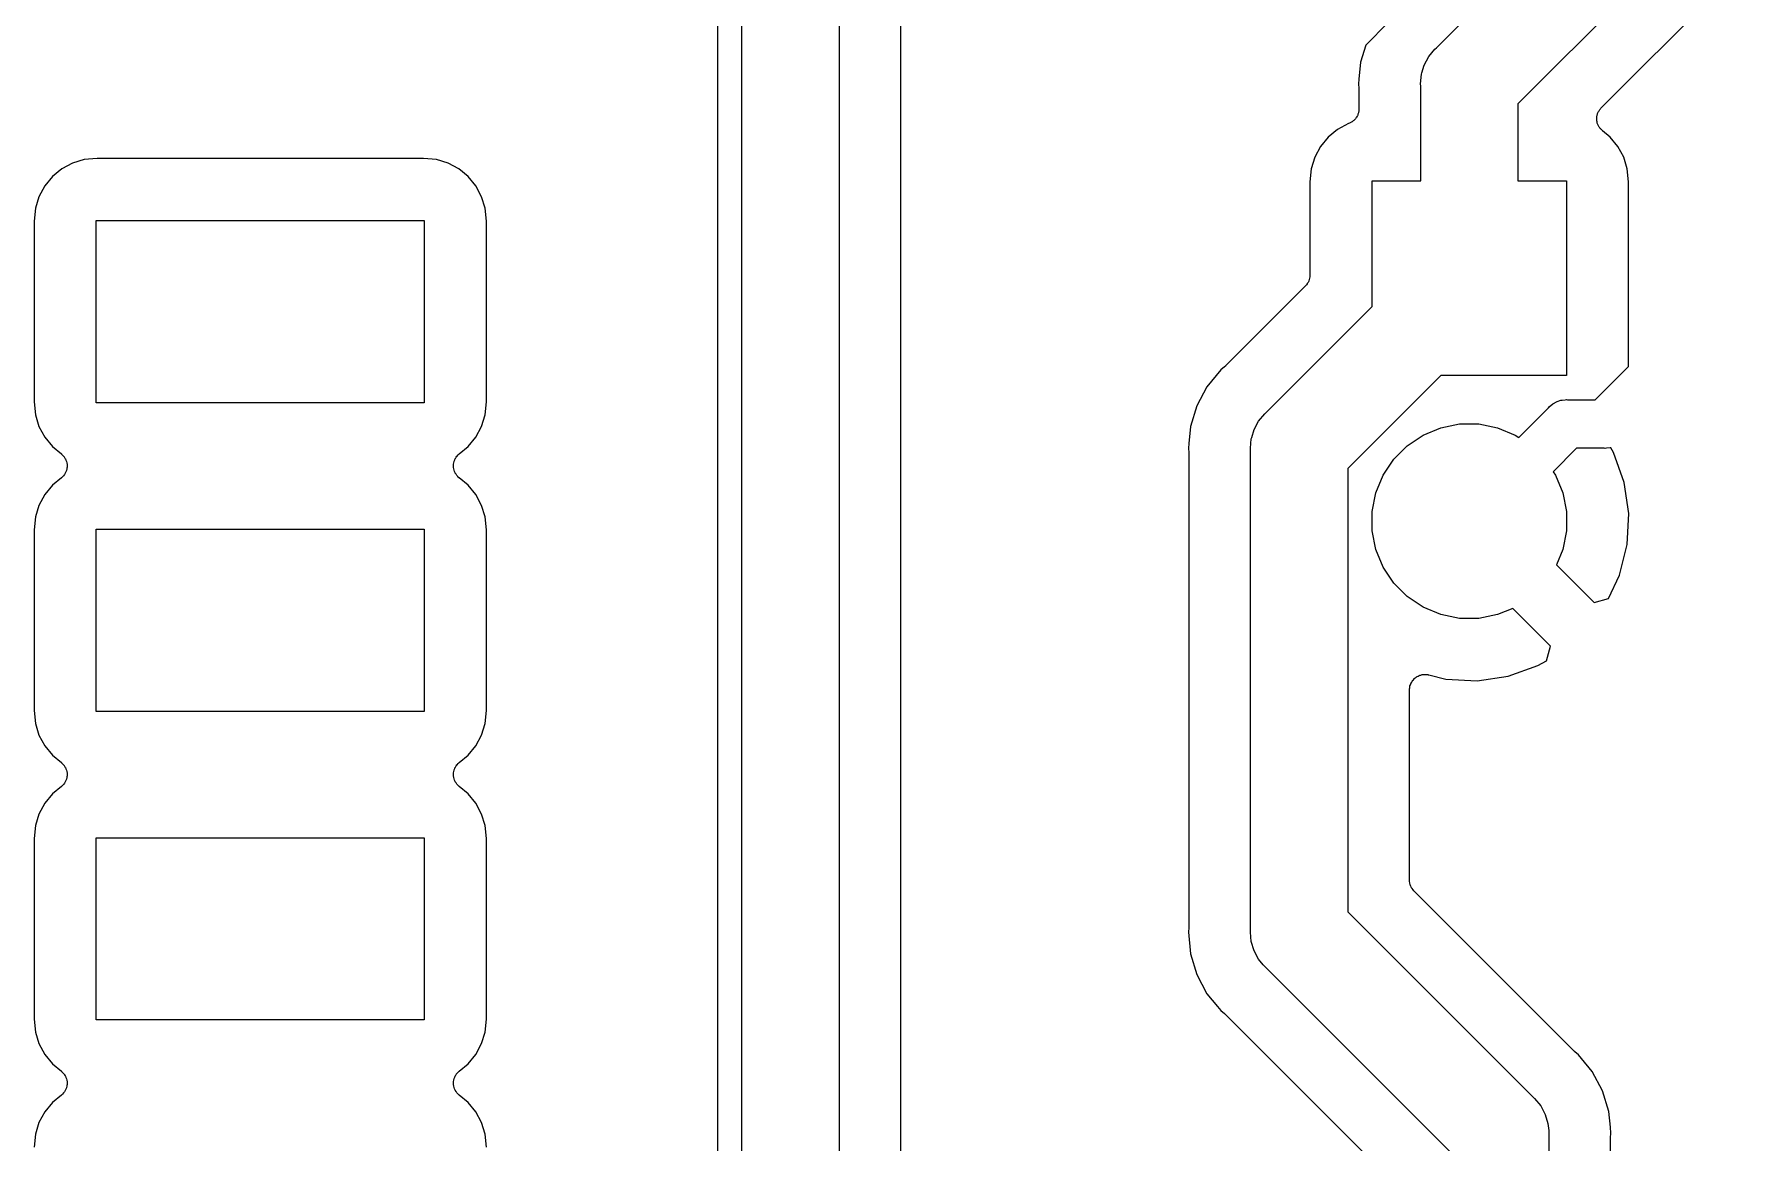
# Model space of a CAD drawing. Extents: x 77 to 164, y -183 to -59.
# Drawn here: x 94.36 to 108.43, y -108.72 to -99.59 of the extents above; entities that cross this region are included whole.
import ezdxf

# ---------------------------------------------------------------- set-up
doc = ezdxf.new("R2010")
doc.units = 0
doc.header["$MEASUREMENT"] = 0
doc.layers.add('BLACK', color=7, linetype='CONTINUOUS')

msp = doc.modelspace()

# ---------------------------------------------------------------- linework, layer by layer
at = {"layer": 'BLACK', "linetype": 'CONTINUOUS'}
for p, q in [((99.984, -84.5388), (99.984, -114.141)), ((100.184, -115.725), (100.184, -85.0956)), ((100.984, -85.2417), (100.984, -115.871)), ((101.492, -115.84), (101.492, -85.5047)), ((105.903, -99.7033), (107.426, -98.1803)), ((108.095, -98.6427), (106.572, -100.166)), ((107.259, -100.198), (108.432, -99.024)), ((105.505, -99.4967), (105.32, -99.6821)), ((105.32, -99.6821), (105.277, -99.822)), ((105.801, -99.8462), (105.838, -99.7767)), ((105.838, -99.7767), (105.888, -99.7158)), ((105.888, -99.7158), (105.903, -99.7033)), ((105.277, -99.822), (105.263, -99.9616)), ((105.778, -99.9216), (105.781, -99.91)), ((105.781, -99.91), (105.801, -99.8462)), ((105.263, -99.9616), (105.26, -100)), ((105.26, -100), (105.263, -100.038)), ((105.263, -99.9616), (105.263, -99.9616)), ((105.263, -100.038), (105.264, -100.04)), ((105.264, -100.04), (105.263, -100.046)), ((105.263, -100.046), (105.264, -100.051)), ((105.264, -100.051), (105.264, -100.208)), ((105.77, -100), (105.778, -99.9216)), ((105.772, -100.02), (105.77, -100)), ((105.772, -100.8), (105.772, -100.02)), ((106.572, -100.166), (106.572, -100.8)), ((107.255, -100.202), (107.259, -100.198)), ((105.179, -100.327), (105.088, -100.376)), ((105.185, -100.325), (105.179, -100.327)), ((105.191, -100.322), (105.185, -100.325)), ((105.197, -100.32), (105.191, -100.322)), ((105.201, -100.317), (105.197, -100.32)), ((105.207, -100.314), (105.201, -100.317)), ((105.212, -100.31), (105.207, -100.314)), ((105.217, -100.306), (105.212, -100.31)), ((105.221, -100.302), (105.217, -100.306)), ((105.226, -100.298), (105.221, -100.302)), ((105.23, -100.293), (105.226, -100.298)), ((105.235, -100.289), (105.23, -100.293)), ((105.238, -100.284), (105.235, -100.289)), ((105.242, -100.279), (105.238, -100.284)), ((105.245, -100.274), (105.242, -100.279)), ((105.249, -100.268), (105.245, -100.274)), ((105.251, -100.263), (105.249, -100.268)), ((105.254, -100.258), (105.251, -100.263)), ((105.256, -100.251), (105.254, -100.258)), ((105.258, -100.245), (105.256, -100.251)), ((105.26, -100.24), (105.258, -100.245)), ((105.261, -100.234), (105.26, -100.24)), ((105.262, -100.227), (105.261, -100.234)), ((105.263, -100.221), (105.262, -100.227)), ((105.264, -100.209), (105.263, -100.215)), ((105.263, -100.215), (105.263, -100.221)), ((105.264, -100.208), (105.264, -100.209)), ((107.221, -100.287), (107.222, -100.28)), ((107.222, -100.293), (107.221, -100.287)), ((107.222, -100.274), (107.223, -100.268)), ((107.222, -100.28), (107.222, -100.274)), ((107.222, -100.299), (107.222, -100.293)), ((107.223, -100.305), (107.222, -100.299)), ((107.223, -100.268), (107.224, -100.262)), ((107.224, -100.312), (107.223, -100.305)), ((107.224, -100.262), (107.226, -100.256)), ((107.225, -100.317), (107.224, -100.312)), ((107.226, -100.323), (107.225, -100.317)), ((107.226, -100.256), (107.227, -100.249)), ((107.229, -100.329), (107.226, -100.323)), ((107.227, -100.249), (107.229, -100.244)), ((107.229, -100.244), (107.231, -100.239)), ((107.231, -100.335), (107.229, -100.329)), ((107.231, -100.239), (107.234, -100.233)), ((107.233, -100.34), (107.231, -100.335)), ((107.236, -100.346), (107.233, -100.34)), ((107.234, -100.233), (107.237, -100.227)), ((107.237, -100.227), (107.24, -100.222)), ((107.24, -100.222), (107.243, -100.217)), ((107.243, -100.217), (107.247, -100.212)), ((107.247, -100.212), (107.251, -100.206)), ((107.251, -100.206), (107.255, -100.202)), ((105.011, -100.439), (104.948, -100.516)), ((105.088, -100.376), (105.011, -100.439)), ((107.239, -100.351), (107.236, -100.346)), ((107.242, -100.357), (107.239, -100.351)), ((107.246, -100.362), (107.242, -100.357)), ((107.249, -100.367), (107.246, -100.362)), ((107.254, -100.371), (107.249, -100.367)), ((107.258, -100.377), (107.254, -100.371)), ((107.262, -100.38), (107.258, -100.377)), ((107.266, -100.384), (107.262, -100.38)), ((107.268, -100.386), (107.266, -100.384)), ((107.333, -100.439), (107.268, -100.386)), ((107.396, -100.516), (107.333, -100.439)), ((94.8762, -100.614), (94.7704, -100.624)), ((97.5638, -100.614), (94.8762, -100.614)), ((97.6696, -100.624), (97.5638, -100.614)), ((104.9, -100.605), (104.871, -100.7)), ((104.948, -100.516), (104.9, -100.605)), ((107.444, -100.605), (107.396, -100.516)), ((107.473, -100.7), (107.444, -100.605)), ((94.5864, -100.701), (94.5091, -100.764)), ((94.6747, -100.653), (94.5864, -100.701)), ((94.7704, -100.624), (94.6747, -100.653)), ((97.7653, -100.653), (97.6696, -100.624)), ((97.8536, -100.701), (97.7653, -100.653)), ((97.9309, -100.764), (97.8536, -100.701)), ((104.871, -100.7), (104.861, -100.806)), ((107.483, -100.806), (107.473, -100.7)), ((94.4456, -100.841), (94.3984, -100.93)), ((94.5091, -100.764), (94.4456, -100.841)), ((97.9944, -100.841), (97.9309, -100.764)), ((98.0416, -100.93), (97.9944, -100.841)), ((104.861, -100.806), (104.861, -101.574)), ((105.372, -101.834), (105.372, -100.8)), ((105.372, -100.8), (105.772, -100.8)), ((106.572, -100.8), (106.972, -100.8)), ((106.972, -100.8), (106.972, -102.4)), ((107.483, -102.326), (107.483, -100.806)), ((94.3694, -101.025), (94.3589, -101.131)), ((94.3984, -100.93), (94.3694, -101.025)), ((98.0707, -101.025), (98.0416, -100.93)), ((98.0811, -101.131), (98.0707, -101.025)), ((94.3589, -101.131), (94.3589, -102.619)), ((94.87, -102.625), (94.87, -101.125)), ((94.87, -101.125), (97.57, -101.125)), ((97.57, -101.125), (97.57, -102.625)), ((98.0811, -102.619), (98.0811, -101.131)), ((104.858, -101.601), (104.855, -101.612)), ((104.86, -101.588), (104.858, -101.599)), ((104.858, -101.599), (104.858, -101.6)), ((104.858, -101.6), (104.858, -101.601)), ((104.861, -101.576), (104.86, -101.588)), ((104.861, -101.574), (104.861, -101.575)), ((104.861, -101.575), (104.861, -101.575)), ((104.861, -101.575), (104.861, -101.575)), ((104.861, -101.575), (104.861, -101.576)), ((104.824, -101.664), (104.166, -102.322)), ((104.831, -101.655), (104.824, -101.664)), ((104.839, -101.646), (104.831, -101.655)), ((104.845, -101.635), (104.839, -101.645)), ((104.839, -101.645), (104.839, -101.646)), ((104.839, -101.646), (104.839, -101.646)), ((104.851, -101.624), (104.845, -101.635)), ((104.855, -101.612), (104.851, -101.623)), ((104.851, -101.623), (104.851, -101.624)), ((104.851, -101.624), (104.851, -101.624)), ((104.503, -102.703), (105.372, -101.834)), ((104.127, -102.355), (104.013, -102.493)), ((104.157, -102.33), (104.127, -102.355)), ((104.16, -102.327), (104.157, -102.33)), ((104.165, -102.323), (104.16, -102.327)), ((104.166, -102.322), (104.165, -102.323)), ((105.938, -102.4), (105.172, -103.166)), ((106.972, -102.4), (105.938, -102.4)), ((107.209, -102.6), (107.483, -102.326)), ((104.013, -102.493), (103.929, -102.651)), ((94.3589, -102.619), (94.3694, -102.725)), ((94.3694, -102.725), (94.3984, -102.82)), ((97.57, -102.625), (94.87, -102.625)), ((98.0416, -102.82), (98.0707, -102.725)), ((98.0707, -102.725), (98.0811, -102.619)), ((103.929, -102.651), (103.877, -102.822)), ((104.438, -102.777), (104.488, -102.716)), ((104.488, -102.716), (104.503, -102.703)), ((106.579, -102.91), (106.824, -102.666)), ((106.824, -102.666), (106.83, -102.658)), ((106.83, -102.658), (106.86, -102.633)), ((106.86, -102.633), (106.895, -102.614)), ((106.895, -102.614), (106.926, -102.605)), ((106.926, -102.605), (106.933, -102.603)), ((106.933, -102.603), (106.937, -102.603)), ((106.937, -102.603), (106.962, -102.6)), ((106.962, -102.6), (106.972, -102.599)), ((106.962, -102.6), (106.962, -102.6)), ((106.972, -102.599), (106.982, -102.6)), ((106.982, -102.6), (107.209, -102.6)), ((94.3984, -102.82), (94.4456, -102.909)), ((97.9944, -102.909), (98.0416, -102.82)), ((103.877, -102.822), (103.863, -102.962)), ((104.381, -102.911), (104.401, -102.846)), ((104.401, -102.846), (104.438, -102.777)), ((105.793, -102.891), (105.939, -102.831)), ((105.939, -102.831), (106.093, -102.8)), ((106.093, -102.8), (106.251, -102.8)), ((106.251, -102.8), (106.405, -102.831)), ((106.405, -102.831), (106.551, -102.891)), ((94.4456, -102.909), (94.5091, -102.986)), ((94.5091, -102.986), (94.5832, -103.047)), ((97.8568, -103.047), (97.9309, -102.986)), ((97.9309, -102.986), (97.9944, -102.909)), ((103.863, -102.962), (103.86, -103)), ((103.86, -103), (103.863, -103.038)), ((103.863, -102.962), (103.863, -102.962)), ((104.37, -103), (104.378, -102.922)), ((104.372, -103.02), (104.37, -103)), ((104.378, -102.922), (104.381, -102.911)), ((105.551, -103.09), (105.662, -102.979)), ((105.662, -102.979), (105.793, -102.891)), ((106.551, -102.891), (106.579, -102.91)), ((107.055, -103), (106.862, -103.193)), ((107.282, -103), (107.055, -103)), ((107.292, -103.001), (107.282, -103)), ((107.302, -103), (107.292, -103.001)), ((107.331, -102.997), (107.302, -103)), ((107.302, -103), (107.302, -103)), ((107.338, -102.995), (107.331, -102.997)), ((107.359, -103.035), (107.338, -102.995)), ((94.5832, -103.047), (94.584, -103.047)), ((94.584, -103.047), (94.584, -103.047)), ((94.584, -103.047), (94.584, -103.047)), ((94.584, -103.047), (94.5846, -103.048)), ((94.5846, -103.048), (94.593, -103.057)), ((94.593, -103.057), (94.6014, -103.065)), ((94.6014, -103.065), (94.6016, -103.065)), ((94.6016, -103.065), (94.6019, -103.066)), ((94.6019, -103.066), (94.6084, -103.076)), ((94.6084, -103.076), (94.615, -103.086)), ((94.615, -103.086), (94.6152, -103.086)), ((94.6152, -103.086), (94.6154, -103.087)), ((94.6154, -103.087), (94.6198, -103.098)), ((94.6198, -103.098), (94.6244, -103.109)), ((94.6244, -103.109), (94.6245, -103.109)), ((94.6245, -103.109), (94.6246, -103.11)), ((94.6246, -103.11), (94.6268, -103.121)), ((94.6268, -103.121), (94.6291, -103.133)), ((94.6291, -103.146), (94.629, -103.158)), ((94.6291, -103.133), (94.6291, -103.133)), ((94.6291, -103.133), (94.6292, -103.134)), ((94.6292, -103.134), (94.6291, -103.146)), ((97.8108, -103.156), (97.8109, -103.144)), ((97.8109, -103.144), (97.811, -103.132)), ((97.811, -103.132), (97.8111, -103.132)), ((97.8111, -103.131), (97.8135, -103.12)), ((97.8111, -103.132), (97.8111, -103.131)), ((97.8135, -103.12), (97.8159, -103.108)), ((97.8159, -103.108), (97.8161, -103.107)), ((97.8161, -103.107), (97.8208, -103.096)), ((97.8161, -103.107), (97.8161, -103.107)), ((97.8208, -103.096), (97.8254, -103.085)), ((97.8254, -103.085), (97.8257, -103.085)), ((97.8257, -103.085), (97.8258, -103.084)), ((97.8258, -103.084), (97.8325, -103.074)), ((97.8325, -103.074), (97.8392, -103.064)), ((97.8392, -103.064), (97.8395, -103.064)), ((97.8395, -103.064), (97.8397, -103.064)), ((97.8397, -103.064), (97.8482, -103.055)), ((97.8482, -103.055), (97.8568, -103.047)), ((103.863, -103.038), (103.864, -103.04)), ((103.864, -103.04), (103.863, -103.046)), ((103.863, -103.046), (103.864, -103.051)), ((103.864, -103.051), (103.864, -106.931)), ((104.372, -106.962), (104.372, -103.02)), ((105.463, -103.221), (105.551, -103.09)), ((107.447, -103.281), (107.359, -103.035)), ((94.5832, -103.243), (94.5091, -103.304)), ((94.5917, -103.235), (94.5832, -103.243)), ((94.6003, -103.226), (94.5917, -103.235)), ((94.6005, -103.226), (94.6003, -103.226)), ((94.6008, -103.226), (94.6005, -103.226)), ((94.6075, -103.216), (94.6008, -103.226)), ((94.6142, -103.206), (94.6075, -103.216)), ((94.6144, -103.205), (94.6142, -103.206)), ((94.6146, -103.205), (94.6144, -103.205)), ((94.6192, -103.194), (94.6146, -103.205)), ((94.6239, -103.183), (94.6192, -103.194)), ((94.624, -103.183), (94.6239, -103.183)), ((94.6241, -103.182), (94.624, -103.183)), ((94.6265, -103.17), (94.6241, -103.182)), ((94.6289, -103.159), (94.6265, -103.17)), ((94.629, -103.158), (94.6289, -103.158)), ((94.6289, -103.158), (94.6289, -103.159)), ((97.8109, -103.157), (97.8108, -103.156)), ((97.8132, -103.169), (97.8109, -103.157)), ((97.8109, -103.157), (97.8109, -103.157)), ((97.8154, -103.18), (97.8132, -103.169)), ((97.8155, -103.181), (97.8154, -103.18)), ((97.8156, -103.181), (97.8155, -103.181)), ((97.8201, -103.192), (97.8156, -103.181)), ((97.8246, -103.203), (97.8201, -103.192)), ((97.8248, -103.204), (97.8246, -103.203)), ((97.825, -103.204), (97.8248, -103.204)), ((97.8316, -103.214), (97.825, -103.204)), ((97.8381, -103.224), (97.8316, -103.214)), ((97.8384, -103.225), (97.8381, -103.224)), ((97.8386, -103.225), (97.8384, -103.225)), ((97.847, -103.233), (97.8386, -103.225)), ((97.8554, -103.242), (97.847, -103.233)), ((97.856, -103.243), (97.8554, -103.242)), ((97.8568, -103.243), (97.856, -103.243)), ((97.856, -103.243), (97.856, -103.243)), ((97.856, -103.243), (97.856, -103.243)), ((97.9309, -103.304), (97.8568, -103.243)), ((105.172, -103.166), (105.172, -106.816)), ((105.403, -103.367), (105.463, -103.221)), ((106.862, -103.193), (106.881, -103.221)), ((106.881, -103.221), (106.941, -103.367)), ((107.485, -103.536), (107.447, -103.281)), ((94.4456, -103.381), (94.3984, -103.47)), ((94.5091, -103.304), (94.4456, -103.381)), ((97.9944, -103.381), (97.9309, -103.304)), ((98.0416, -103.47), (97.9944, -103.381)), ((105.372, -103.521), (105.403, -103.367)), ((106.941, -103.367), (106.972, -103.521)), ((94.3694, -103.565), (94.3589, -103.671)), ((94.3984, -103.47), (94.3694, -103.565)), ((98.0707, -103.565), (98.0416, -103.47)), ((98.0811, -103.671), (98.0707, -103.565)), ((105.372, -103.679), (105.372, -103.521)), ((106.972, -103.521), (106.972, -103.679)), ((107.472, -103.793), (107.485, -103.536)), ((94.3589, -103.671), (94.3589, -105.159)), ((94.87, -105.165), (94.87, -103.665)), ((94.87, -103.665), (97.57, -103.665)), ((97.57, -103.665), (97.57, -105.165)), ((98.0811, -105.159), (98.0811, -103.671)), ((105.403, -103.833), (105.372, -103.679)), ((106.972, -103.679), (106.941, -103.833)), ((105.463, -103.979), (105.403, -103.833)), ((106.941, -103.833), (106.89, -103.958)), ((107.409, -104.043), (107.472, -103.793)), ((105.551, -104.11), (105.463, -103.979)), ((106.89, -103.958), (107.201, -104.27)), ((105.662, -104.221), (105.551, -104.11)), ((107.318, -104.236), (107.409, -104.043)), ((105.793, -104.309), (105.662, -104.221)), ((107.201, -104.27), (107.318, -104.236)), ((105.939, -104.369), (105.793, -104.309)), ((106.093, -104.4), (105.939, -104.369)), ((106.251, -104.4), (106.093, -104.4)), ((106.405, -104.369), (106.251, -104.4)), ((106.53, -104.318), (106.405, -104.369)), ((106.842, -104.629), (106.53, -104.318)), ((106.807, -104.75), (106.842, -104.629)), ((106.491, -104.875), (106.737, -104.787)), ((106.737, -104.787), (106.807, -104.75)), ((105.68, -104.981), (105.682, -104.971)), ((105.68, -104.983), (105.68, -104.981)), ((105.68, -104.986), (105.68, -104.983)), ((105.682, -104.971), (105.683, -104.961)), ((105.683, -104.961), (105.684, -104.959)), ((105.684, -104.956), (105.687, -104.947)), ((105.684, -104.959), (105.684, -104.956)), ((105.687, -104.947), (105.69, -104.938)), ((105.69, -104.938), (105.692, -104.935)), ((105.692, -104.935), (105.693, -104.933)), ((105.693, -104.933), (105.698, -104.925)), ((105.698, -104.925), (105.702, -104.916)), ((105.702, -104.916), (105.704, -104.914)), ((105.704, -104.914), (105.705, -104.912)), ((105.705, -104.912), (105.712, -104.905)), ((105.712, -104.905), (105.718, -104.897)), ((105.718, -104.897), (105.72, -104.895)), ((105.72, -104.895), (105.722, -104.893)), ((105.722, -104.893), (105.73, -104.888)), ((105.73, -104.888), (105.737, -104.882)), ((105.737, -104.882), (105.74, -104.88)), ((105.74, -104.88), (105.742, -104.879)), ((105.742, -104.879), (105.751, -104.875)), ((105.751, -104.875), (105.759, -104.87)), ((105.759, -104.87), (105.762, -104.869)), ((105.762, -104.869), (105.765, -104.868)), ((105.765, -104.868), (105.774, -104.866)), ((105.774, -104.866), (105.783, -104.863)), ((105.783, -104.863), (105.786, -104.863)), ((105.786, -104.863), (105.789, -104.862)), ((105.789, -104.862), (105.798, -104.862)), ((105.798, -104.862), (105.808, -104.861)), ((105.808, -104.861), (105.811, -104.861)), ((105.811, -104.861), (105.813, -104.861)), ((105.813, -104.861), (105.823, -104.862)), ((105.823, -104.862), (105.833, -104.863)), ((105.833, -104.863), (105.835, -104.864)), ((105.835, -104.864), (105.838, -104.865)), ((105.838, -104.865), (105.979, -104.9)), ((105.979, -104.9), (106.236, -104.913)), ((106.236, -104.913), (106.491, -104.875)), ((105.68, -104.988), (105.68, -104.986)), ((105.68, -106.553), (105.68, -104.988)), ((94.3589, -105.159), (94.3694, -105.265)), ((94.3694, -105.265), (94.3984, -105.36)), ((97.57, -105.165), (94.87, -105.165)), ((98.0416, -105.36), (98.0707, -105.265)), ((98.0707, -105.265), (98.0811, -105.159)), ((94.3984, -105.36), (94.4456, -105.449)), ((97.9944, -105.449), (98.0416, -105.36)), ((94.4456, -105.449), (94.5091, -105.526)), ((94.5091, -105.526), (94.5832, -105.587)), ((97.8568, -105.587), (97.9309, -105.526)), ((97.9309, -105.526), (97.9944, -105.449)), ((94.5832, -105.587), (94.584, -105.587)), ((94.584, -105.587), (94.584, -105.587)), ((94.584, -105.587), (94.584, -105.587)), ((94.584, -105.587), (94.5846, -105.588)), ((94.5846, -105.588), (94.593, -105.597)), ((94.593, -105.597), (94.6014, -105.605)), ((94.6014, -105.605), (94.6016, -105.605)), ((94.6016, -105.605), (94.6019, -105.606)), ((94.6019, -105.606), (94.6084, -105.616)), ((94.6084, -105.616), (94.615, -105.626)), ((94.615, -105.626), (94.6152, -105.626)), ((94.6152, -105.626), (94.6154, -105.627)), ((94.6154, -105.627), (94.6198, -105.638)), ((94.6198, -105.638), (94.6244, -105.649)), ((94.6244, -105.649), (94.6245, -105.649)), ((94.6245, -105.649), (94.6246, -105.65)), ((94.6246, -105.65), (94.6268, -105.661)), ((94.6268, -105.661), (94.6291, -105.673)), ((94.6291, -105.686), (94.629, -105.698)), ((94.6291, -105.673), (94.6291, -105.673)), ((94.6291, -105.673), (94.6292, -105.674)), ((94.6292, -105.674), (94.6291, -105.686)), ((97.8108, -105.696), (97.8109, -105.684)), ((97.8109, -105.684), (97.811, -105.672)), ((97.811, -105.672), (97.8111, -105.672)), ((97.8111, -105.671), (97.8135, -105.66)), ((97.8111, -105.672), (97.8111, -105.671)), ((97.8135, -105.66), (97.8159, -105.648)), ((97.8159, -105.648), (97.8161, -105.647)), ((97.8161, -105.647), (97.8208, -105.636)), ((97.8161, -105.647), (97.8161, -105.647)), ((97.8208, -105.636), (97.8254, -105.625)), ((97.8254, -105.625), (97.8257, -105.625)), ((97.8257, -105.625), (97.8258, -105.624)), ((97.8258, -105.624), (97.8325, -105.614)), ((97.8325, -105.614), (97.8392, -105.604)), ((97.8392, -105.604), (97.8395, -105.604)), ((97.8395, -105.604), (97.8397, -105.604)), ((97.8397, -105.604), (97.8482, -105.595)), ((97.8482, -105.595), (97.8568, -105.587)), ((94.5832, -105.783), (94.5091, -105.844)), ((94.5917, -105.775), (94.5832, -105.783)), ((94.6003, -105.766), (94.5917, -105.775)), ((94.6005, -105.766), (94.6003, -105.766)), ((94.6008, -105.766), (94.6005, -105.766)), ((94.6075, -105.756), (94.6008, -105.766)), ((94.6142, -105.746), (94.6075, -105.756)), ((94.6144, -105.745), (94.6142, -105.746)), ((94.6146, -105.745), (94.6144, -105.745)), ((94.6192, -105.734), (94.6146, -105.745)), ((94.6239, -105.723), (94.6192, -105.734)), ((94.624, -105.723), (94.6239, -105.723)), ((94.6241, -105.722), (94.624, -105.723)), ((94.6265, -105.71), (94.6241, -105.722)), ((94.6289, -105.699), (94.6265, -105.71)), ((94.629, -105.698), (94.6289, -105.698)), ((94.6289, -105.698), (94.6289, -105.699)), ((97.8109, -105.697), (97.8108, -105.696)), ((97.8132, -105.709), (97.8109, -105.697)), ((97.8109, -105.697), (97.8109, -105.697)), ((97.8154, -105.72), (97.8132, -105.709)), ((97.8155, -105.721), (97.8154, -105.72)), ((97.8156, -105.721), (97.8155, -105.721)), ((97.8201, -105.732), (97.8156, -105.721)), ((97.8246, -105.743), (97.8201, -105.732)), ((97.8248, -105.744), (97.8246, -105.743)), ((97.825, -105.744), (97.8248, -105.744)), ((97.8316, -105.754), (97.825, -105.744)), ((97.8381, -105.764), (97.8316, -105.754)), ((97.8384, -105.765), (97.8381, -105.764)), ((97.8386, -105.765), (97.8384, -105.765)), ((97.847, -105.773), (97.8386, -105.765)), ((97.8554, -105.782), (97.847, -105.773)), ((97.856, -105.783), (97.8554, -105.782)), ((97.8568, -105.783), (97.856, -105.783)), ((97.856, -105.783), (97.856, -105.783)), ((97.856, -105.783), (97.856, -105.783)), ((97.9309, -105.844), (97.8568, -105.783)), ((94.4456, -105.921), (94.3984, -106.01)), ((94.5091, -105.844), (94.4456, -105.921)), ((97.9944, -105.921), (97.9309, -105.844)), ((98.0416, -106.01), (97.9944, -105.921)), ((94.3694, -106.105), (94.3589, -106.211)), ((94.3984, -106.01), (94.3694, -106.105)), ((98.0707, -106.105), (98.0416, -106.01)), ((98.0811, -106.211), (98.0707, -106.105)), ((94.3589, -106.211), (94.3589, -107.699)), ((94.87, -107.705), (94.87, -106.205)), ((94.87, -106.205), (97.57, -106.205)), ((97.57, -106.205), (97.57, -107.705)), ((98.0811, -107.699), (98.0811, -106.211)), ((105.681, -106.565), (105.68, -106.553)), ((105.682, -106.577), (105.681, -106.565)), ((105.682, -106.578), (105.682, -106.577)), ((105.682, -106.577), (105.682, -106.577)), ((105.686, -106.589), (105.682, -106.578)), ((105.689, -106.6), (105.686, -106.589)), ((105.689, -106.601), (105.689, -106.6)), ((105.69, -106.602), (105.689, -106.601)), ((105.695, -106.612), (105.69, -106.602)), ((105.7, -106.622), (105.695, -106.612)), ((105.701, -106.623), (105.7, -106.622)), ((105.701, -106.624), (105.701, -106.623)), ((105.709, -106.633), (105.701, -106.624)), ((105.716, -106.642), (105.709, -106.633)), ((105.717, -106.643), (105.716, -106.642)), ((107.032, -107.958), (105.717, -106.643)), ((105.717, -106.643), (105.717, -106.643)), ((105.717, -106.643), (105.717, -106.643)), ((105.717, -106.643), (105.717, -106.643)), ((103.863, -106.944), (103.86, -106.982)), ((103.864, -106.933), (103.863, -106.938)), ((103.863, -106.938), (103.863, -106.944)), ((103.864, -106.931), (103.864, -106.933)), ((105.172, -106.816), (106.695, -108.339)), ((103.86, -106.982), (103.877, -107.16)), ((104.37, -106.982), (104.372, -106.962)), ((104.378, -107.06), (104.37, -106.982)), ((104.401, -107.136), (104.378, -107.06)), ((103.877, -107.16), (103.929, -107.331)), ((104.438, -107.205), (104.401, -107.136)), ((104.475, -107.251), (104.438, -107.205)), ((103.929, -107.331), (104.013, -107.489)), ((104.488, -107.266), (104.475, -107.251)), ((104.475, -107.251), (104.475, -107.251)), ((104.503, -107.279), (104.488, -107.266)), ((106.026, -108.802), (104.503, -107.279)), ((104.013, -107.489), (104.1, -107.595)), ((104.1, -107.595), (104.1, -107.595)), ((104.1, -107.595), (104.127, -107.627)), ((104.127, -107.627), (104.157, -107.652)), ((104.157, -107.652), (104.158, -107.653)), ((104.158, -107.653), (104.162, -107.657)), ((104.162, -107.657), (104.166, -107.66)), ((94.3589, -107.699), (94.3694, -107.805)), ((97.57, -107.705), (94.87, -107.705)), ((98.0707, -107.805), (98.0811, -107.699)), ((104.166, -107.66), (105.339, -108.834)), ((94.3694, -107.805), (94.3984, -107.9)), ((94.3984, -107.9), (94.4456, -107.989)), ((97.9944, -107.989), (98.0416, -107.9)), ((98.0416, -107.9), (98.0707, -107.805)), ((94.4456, -107.989), (94.5091, -108.066)), ((94.5091, -108.066), (94.5832, -108.127)), ((97.8568, -108.127), (97.9309, -108.066)), ((97.9309, -108.066), (97.9944, -107.989)), ((107.036, -107.961), (107.032, -107.958)), ((107.04, -107.965), (107.036, -107.961)), ((107.041, -107.966), (107.04, -107.965)), ((107.071, -107.991), (107.041, -107.966)), ((107.096, -108.021), (107.071, -107.991)), ((107.185, -108.129), (107.096, -108.021)), ((107.096, -108.021), (107.096, -108.021)), ((94.5832, -108.127), (94.584, -108.127)), ((94.584, -108.127), (94.584, -108.127)), ((94.584, -108.127), (94.584, -108.127)), ((94.584, -108.127), (94.5846, -108.128)), ((94.5846, -108.128), (94.593, -108.137)), ((94.593, -108.137), (94.6014, -108.145)), ((94.6014, -108.145), (94.6016, -108.145)), ((94.6016, -108.145), (94.6019, -108.146)), ((94.6019, -108.146), (94.6084, -108.156)), ((94.6084, -108.156), (94.615, -108.166)), ((94.615, -108.166), (94.6152, -108.166)), ((94.6152, -108.166), (94.6154, -108.167)), ((94.6154, -108.167), (94.6198, -108.178)), ((94.6198, -108.178), (94.6244, -108.189)), ((94.6244, -108.189), (94.6245, -108.189)), ((94.6245, -108.189), (94.6246, -108.19)), ((94.6246, -108.19), (94.6268, -108.201)), ((94.6268, -108.201), (94.6291, -108.213)), ((94.6291, -108.213), (94.6291, -108.213)), ((94.6291, -108.213), (94.6292, -108.214)), ((94.6292, -108.214), (94.6291, -108.226)), ((97.8109, -108.224), (97.811, -108.212)), ((97.811, -108.212), (97.8111, -108.212)), ((97.8111, -108.211), (97.8135, -108.2)), ((97.8111, -108.212), (97.8111, -108.211)), ((97.8135, -108.2), (97.8159, -108.188)), ((97.8159, -108.188), (97.8161, -108.187)), ((97.8161, -108.187), (97.8208, -108.176)), ((97.8161, -108.187), (97.8161, -108.187)), ((97.8208, -108.176), (97.8254, -108.165)), ((97.8254, -108.165), (97.8257, -108.165)), ((97.8257, -108.165), (97.8258, -108.164)), ((97.8258, -108.164), (97.8325, -108.154)), ((97.8325, -108.154), (97.8392, -108.144)), ((97.8392, -108.144), (97.8395, -108.144)), ((97.8395, -108.144), (97.8397, -108.144)), ((97.8397, -108.144), (97.8482, -108.135)), ((97.8482, -108.135), (97.8568, -108.127)), ((107.269, -108.287), (107.185, -108.129)), ((94.5832, -108.323), (94.5091, -108.384)), ((94.5917, -108.315), (94.5832, -108.323)), ((94.6003, -108.306), (94.5917, -108.315)), ((94.6005, -108.306), (94.6003, -108.306)), ((94.6008, -108.306), (94.6005, -108.306)), ((94.6075, -108.296), (94.6008, -108.306)), ((94.6142, -108.286), (94.6075, -108.296)), ((94.6144, -108.285), (94.6142, -108.286)), ((94.6146, -108.285), (94.6144, -108.285)), ((94.6192, -108.274), (94.6146, -108.285)), ((94.6239, -108.263), (94.6192, -108.274)), ((94.624, -108.263), (94.6239, -108.263)), ((94.6241, -108.262), (94.624, -108.263)), ((94.6265, -108.25), (94.6241, -108.262)), ((94.6289, -108.239), (94.6265, -108.25)), ((94.629, -108.238), (94.6289, -108.238)), ((94.6289, -108.238), (94.6289, -108.239)), ((94.6291, -108.226), (94.629, -108.238)), ((97.8108, -108.236), (97.8109, -108.224)), ((97.8109, -108.237), (97.8108, -108.236)), ((97.8132, -108.249), (97.8109, -108.237)), ((97.8109, -108.237), (97.8109, -108.237)), ((97.8154, -108.26), (97.8132, -108.249)), ((97.8155, -108.261), (97.8154, -108.26)), ((97.8156, -108.261), (97.8155, -108.261)), ((97.8201, -108.272), (97.8156, -108.261)), ((97.8246, -108.283), (97.8201, -108.272)), ((97.8248, -108.284), (97.8246, -108.283)), ((97.825, -108.284), (97.8248, -108.284)), ((97.8316, -108.294), (97.825, -108.284)), ((97.8381, -108.304), (97.8316, -108.294)), ((97.8384, -108.305), (97.8381, -108.304)), ((97.8386, -108.305), (97.8384, -108.305)), ((97.847, -108.313), (97.8386, -108.305)), ((97.8554, -108.322), (97.847, -108.313)), ((97.856, -108.323), (97.8554, -108.322)), ((97.8568, -108.323), (97.856, -108.323)), ((97.856, -108.323), (97.856, -108.323)), ((97.856, -108.323), (97.856, -108.323)), ((97.9309, -108.384), (97.8568, -108.323)), ((106.695, -108.339), (106.71, -108.352)), ((106.71, -108.352), (106.76, -108.413)), ((107.321, -108.458), (107.269, -108.287)), ((94.4456, -108.461), (94.3984, -108.55)), ((94.5091, -108.384), (94.4456, -108.461)), ((97.9944, -108.461), (97.9309, -108.384)), ((98.0416, -108.55), (97.9944, -108.461)), ((106.76, -108.413), (106.797, -108.482)), ((106.797, -108.482), (106.82, -108.558)), ((107.334, -108.588), (107.321, -108.458)), ((94.3984, -108.55), (94.3694, -108.645)), ((98.0707, -108.645), (98.0416, -108.55)), ((106.82, -108.558), (106.826, -108.616)), ((106.826, -108.616), (106.828, -108.636)), ((106.828, -108.636), (106.826, -108.656)), ((107.338, -108.636), (107.334, -108.588)), ((107.334, -108.588), (107.334, -108.588)), ((107.335, -108.674), (107.338, -108.636)), ((94.3694, -108.645), (94.3589, -108.751)), ((98.0811, -108.751), (98.0707, -108.645)), ((106.826, -108.656), (106.826, -109.436)), ((107.334, -108.685), (107.335, -108.68)), ((107.334, -108.687), (107.334, -108.685)), ((107.334, -108.844), (107.334, -108.687)), ((107.335, -108.68), (107.335, -108.674))]:
    msp.add_line(p, q, dxfattribs=at)

doc.saveas('drawing.dxf')
